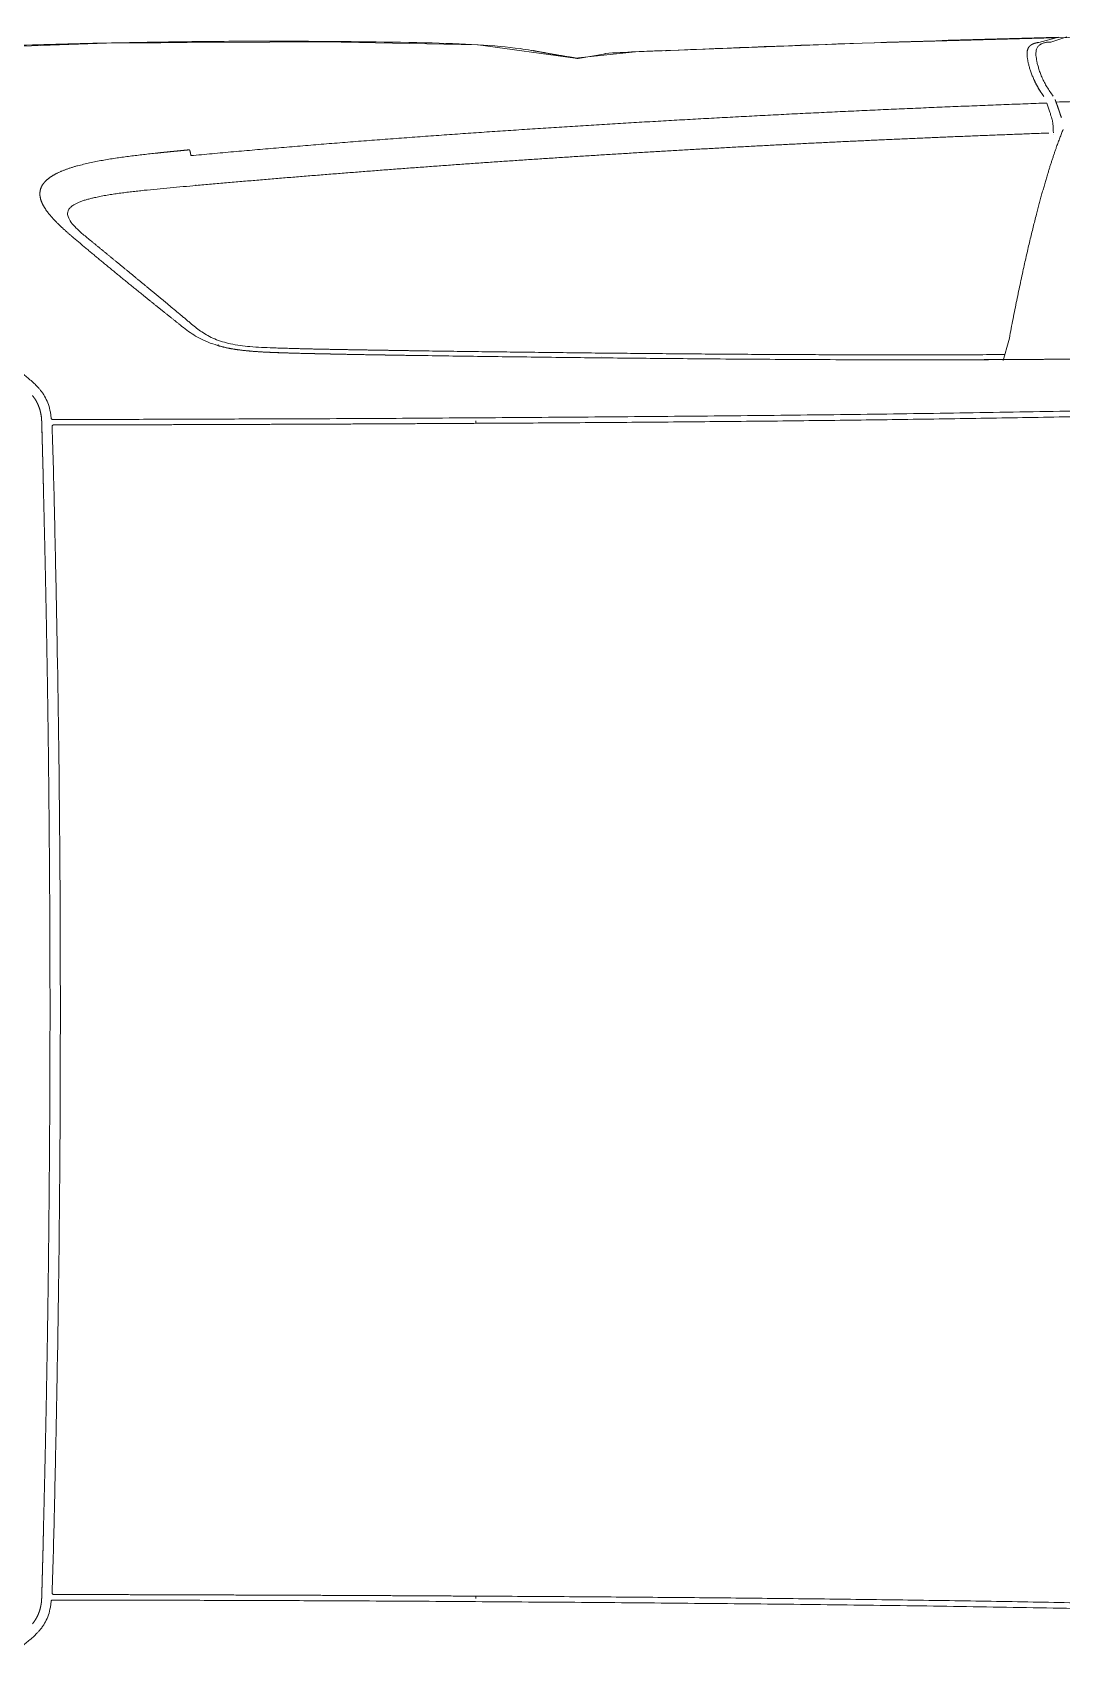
# Model space of a CAD drawing. Header units: metres. Extents: x -13933 to 152404, y -7861 to 21912.
# Drawn here: x 113191.7 to 113278.2, y 225.5 to 362 of the extents above; entities that cross this region are included whole.
import ezdxf
from ezdxf.xclip import XClip

# ---------------------------------------------------------------- set-up
doc = ezdxf.new("R2010")
doc.units = ezdxf.units.M
doc.header["$LTSCALE"] = 100
doc.header["$MEASUREMENT"] = 0
doc.header["$XCLIPFRAME"] = 0
doc.layers.get('0').update_dxf_attribs({"color": 9, "lineweight": 9})
doc.layers.add('04', color=9, linetype='Continuous', lineweight=9)
doc.layers.add('40M', color=9, linetype='Continuous', lineweight=9)

# ---------------------------------------------------------------- blocks, each defined once
blk = doc.blocks.new('p-araba-polo')
for p, q in [((2.5434, -0.562), (2.5483, -0.5454)), ((2.5562, -0.5502), (2.5465, -0.5502)), ((3.2323, -0.5693), (3.2323, -0.5693)), ((3.2268, -0.6929), (3.2267, -0.6922)), ((2.506, -0.7354), (2.506, -0.7354)), ((2.5099, -0.7363), (2.5099, -0.7363)), ((2.5106, -0.7362), (2.5106, -0.7362)), ((2.8823, -0.8027), (2.9054, -0.7989)), ((2.5081, -0.8127), (2.4946, -0.8171)), ((2.5182, -0.8123), (2.5016, -0.8169))]:
    blk.add_line(p, q)
at = {"flags": 128}
blk.add_lwpolyline([(2.9369, -0.8043), (2.9413, -0.8051), (2.9443, -0.8057)], dxfattribs=at)
for points, degree, knots in [([(3.3572, 0.5202), (3.3577, 0.5208), (3.3587, 0.522), (3.3608, 0.5242), (3.3635, 0.5269), (3.367, 0.5299), (3.3705, 0.5327), (3.3741, 0.5354), (3.379, 0.5388), (3.3828, 0.5413), (3.3853, 0.5429)], 3, [0, 0, 0, 0, 0.060335, 0.124578, 0.249278, 0.374233, 0.499321, 0.624409, 0.749543, 1, 1, 1, 1]), ([(3.3483, 0.4967), (3.3484, 0.4979), (3.3487, 0.5002), (3.3495, 0.5047), (3.351, 0.5099), (3.3533, 0.5145), (3.3554, 0.5178), (3.3566, 0.5194), (3.3572, 0.5202)], 3, [0, 0, 0, 0, 0.125989, 0.249779, 0.499456, 0.749332, 0.870647, 1, 1, 1, 1]), ([(2.9914, 0.4925), (2.9681, 0.4926), (2.9215, 0.4929), (2.8515, 0.4934), (2.7815, 0.494), (2.7115, 0.4947), (2.6414, 0.4956), (2.5713, 0.4966), (2.5012, 0.4978), (2.4311, 0.4992), (2.361, 0.501), (2.2908, 0.5031), (2.2441, 0.5049), (2.2208, 0.5057)], 3, [0, 0, 0, 0, 0.090909, 0.181819, 0.272729, 0.363638, 0.454547, 0.545456, 0.636366, 0.727274, 0.818182, 0.909092, 1, 1, 1, 1]), ([(2.3554, 0.506), (2.3703, 0.5056), (2.4001, 0.5048), (2.4448, 0.5038), (2.4895, 0.5028), (2.5342, 0.502), (2.5789, 0.5013), (2.6236, 0.5006), (2.6682, 0.5), (2.7129, 0.4995), (2.7575, 0.499), (2.8022, 0.4986), (2.8468, 0.4982), (2.8914, 0.4978), (2.936, 0.4975), (2.9805, 0.4972), (3.0251, 0.4969), (3.0696, 0.4966), (3.0993, 0.4965), (3.1141, 0.4964)], 3, [0, 0, 0, 0, 0.058823, 0.117647, 0.17647, 0.235294, 0.294117, 0.352941, 0.411764, 0.470588, 0.529411, 0.588235, 0.647058, 0.705882, 0.764706, 0.823529, 0.882353, 0.941176, 1, 1, 1, 1]), ([(3.1141, 0.4964), (3.1335, 0.4963), (3.1724, 0.4962), (3.2307, 0.496), (3.2791, 0.4958), (3.3179, 0.4958), (3.3372, 0.4958), (3.3469, 0.4958)], 3, [0, 0, 0, 0, 0.250049, 0.500074, 0.750085, 0.874591, 1, 1, 1, 1]), ([(3.2865, 0.4958), (3.2865, 0.4958), (3.2865, 0.4958), (3.2865, 0.4958), (3.2865, 0.4958), (3.2865, 0.4958), (3.2865, 0.4958)], 3, [0, 0, 0, 0, 1, 1, 1, 1, 1, 1, 1]), ([(3.2865, 0.4958), (3.2865, 0.4958), (3.2865, 0.4958), (3.2865, 0.4958), (3.2865, 0.4958), (3.2865, 0.4958), (3.2865, 0.4958)], 3, [0, 0, 0, 0, 1, 1, 1, 1, 1, 1, 1]), ([(3.3038, 0.4958), (3.3038, 0.4958), (3.3038, 0.4958), (3.3038, 0.4958), (3.3038, 0.4958), (3.3038, 0.4958), (3.3038, 0.4958)], 3, [0, 0, 0, 0, 1, 1, 1, 1, 1, 1, 1]), ([(3.3038, 0.4958), (3.3038, 0.4958), (3.3038, 0.4958), (3.3038, 0.4958), (3.3038, 0.4958), (3.3038, 0.4958), (3.3038, 0.4958)], 3, [0, 0, 0, 0, 1, 1, 1, 1, 1, 1, 1]), ([(3.3469, 0.4958), (3.347, 0.4958), (3.3472, 0.4958), (3.3475, 0.4958), (3.3479, 0.4959), (3.3482, 0.4962), (3.3483, 0.4965), (3.3483, 0.4967)], 3, [0, 0, 0, 0, 0.126989, 0.253376, 0.501595, 0.750756, 1, 1, 1, 1]), ([(3.3406, 0), (3.3406, 0.0157), (3.3407, 0.0471), (3.3408, 0.0942), (3.3414, 0.1788), (3.3425, 0.2677), (3.3443, 0.3606), (3.3454, 0.4121), (3.3465, 0.4551), (3.3471, 0.4781), (3.3475, 0.4896)], 3, [0, 0, 0, 0, 0.095818, 0.191637, 0.287456, 0.612278, 0.734598, 0.85691, 0.928456, 1, 1, 1, 1]), ([(3.3475, 0.4896), (3.3475, 0.49), (3.3475, 0.4908), (3.3468, 0.491), (3.3464, 0.4911)], 3, [0, 0, 0, 0, 0.548693, 1, 1, 1, 1]), ([(3.3562, 0.4912), (3.3562, 0.4906), (3.3562, 0.4894), (3.3561, 0.4878), (3.3561, 0.4864), (3.3561, 0.4854), (3.356, 0.4845), (3.356, 0.484), (3.356, 0.4837)], 3, [0, 0, 0, 0, 0.252172, 0.502148, 0.651132, 0.794911, 0.894758, 1, 1, 1, 1]), ([(3.3406, 0), (3.3406, -0.0157), (3.3407, -0.0471), (3.3408, -0.0942), (3.3414, -0.1788), (3.3425, -0.2677), (3.3443, -0.3606), (3.3454, -0.4121), (3.3465, -0.4551), (3.3471, -0.4781), (3.3475, -0.4896)], 3, [0, 0, 0, 0, 0.095818, 0.191637, 0.287456, 0.612278, 0.734598, 0.85691, 0.928456, 1, 1, 1, 1]), ([(3.3475, -0.4896), (3.3475, -0.49), (3.3475, -0.4908), (3.3468, -0.491), (3.3464, -0.4911)], 3, [0, 0, 0, 0, 0.548693, 1, 1, 1, 1]), ([(3.3562, -0.4912), (3.3562, -0.4906), (3.3562, -0.4894), (3.3561, -0.4878), (3.3561, -0.4864), (3.3561, -0.4854), (3.356, -0.4845), (3.356, -0.484), (3.356, -0.4837)], 3, [0, 0, 0, 0, 0.252172, 0.502148, 0.651132, 0.794911, 0.894758, 1, 1, 1, 1]), ([(2.9914, -0.4925), (2.9681, -0.4926), (2.9215, -0.4929), (2.8515, -0.4934), (2.7815, -0.494), (2.7115, -0.4947), (2.6414, -0.4956), (2.5713, -0.4966), (2.5012, -0.4978), (2.4311, -0.4992), (2.361, -0.501), (2.2908, -0.5031), (2.2441, -0.5049), (2.2208, -0.5057)], 3, [0, 0, 0, 0, 0.090909, 0.181819, 0.272729, 0.363638, 0.454547, 0.545456, 0.636366, 0.727274, 0.818182, 0.909092, 1, 1, 1, 1]), ([(2.3554, -0.506), (2.3703, -0.5056), (2.4001, -0.5048), (2.4448, -0.5038), (2.4895, -0.5028), (2.5342, -0.502), (2.5789, -0.5013), (2.6236, -0.5006), (2.6682, -0.5), (2.7129, -0.4995), (2.7575, -0.499), (2.8022, -0.4986), (2.8468, -0.4982), (2.8914, -0.4978), (2.936, -0.4975), (2.9805, -0.4972), (3.0251, -0.4969), (3.0696, -0.4966), (3.0993, -0.4965), (3.1141, -0.4964)], 3, [0, 0, 0, 0, 0.058823, 0.117647, 0.17647, 0.235294, 0.294117, 0.352941, 0.411764, 0.470588, 0.529411, 0.588235, 0.647058, 0.705882, 0.764706, 0.823529, 0.882353, 0.941176, 1, 1, 1, 1]), ([(3.1141, -0.4964), (3.1335, -0.4963), (3.1724, -0.4962), (3.2307, -0.496), (3.2791, -0.4958), (3.3179, -0.4958), (3.3372, -0.4958), (3.3469, -0.4958)], 3, [0, 0, 0, 0, 0.250049, 0.500074, 0.750085, 0.874591, 1, 1, 1, 1]), ([(3.2865, -0.4958), (3.2865, -0.4958), (3.2865, -0.4958), (3.2865, -0.4958), (3.2865, -0.4958), (3.2865, -0.4958), (3.2865, -0.4958)], 3, [0, 0, 0, 0, 1, 1, 1, 1, 1, 1, 1]), ([(3.2865, -0.4958), (3.2865, -0.4958), (3.2865, -0.4958), (3.2865, -0.4958), (3.2865, -0.4958), (3.2865, -0.4958), (3.2865, -0.4958)], 3, [0, 0, 0, 0, 1, 1, 1, 1, 1, 1, 1]), ([(3.3038, -0.4958), (3.3038, -0.4958), (3.3038, -0.4958), (3.3038, -0.4958), (3.3038, -0.4958), (3.3038, -0.4958), (3.3038, -0.4958)], 3, [0, 0, 0, 0, 1, 1, 1, 1, 1, 1, 1]), ([(3.3038, -0.4958), (3.3038, -0.4958), (3.3038, -0.4958), (3.3038, -0.4958), (3.3038, -0.4958), (3.3038, -0.4958), (3.3038, -0.4958)], 3, [0, 0, 0, 0, 1, 1, 1, 1, 1, 1, 1]), ([(3.3469, -0.4958), (3.347, -0.4958), (3.3472, -0.4958), (3.3475, -0.4958), (3.3479, -0.4959), (3.3482, -0.4962), (3.3483, -0.4965), (3.3483, -0.4967)], 3, [0, 0, 0, 0, 0.126989, 0.253376, 0.501595, 0.750756, 1, 1, 1, 1]), ([(3.3483, -0.4967), (3.3484, -0.4979), (3.3487, -0.5002), (3.3495, -0.5047), (3.351, -0.5099), (3.3533, -0.5145), (3.3554, -0.5178), (3.3566, -0.5194), (3.3572, -0.5202)], 3, [0, 0, 0, 0, 0.125989, 0.249779, 0.499456, 0.749332, 0.870647, 1, 1, 1, 1]), ([(3.3572, -0.5202), (3.3577, -0.5208), (3.3587, -0.522), (3.3608, -0.5242), (3.3635, -0.5269), (3.367, -0.5299), (3.3705, -0.5327), (3.3741, -0.5354), (3.379, -0.5388), (3.3828, -0.5413), (3.3853, -0.5429)], 3, [0, 0, 0, 0, 0.060335, 0.124578, 0.249278, 0.374233, 0.499321, 0.624409, 0.749543, 1, 1, 1, 1]), ([(2.5918, -0.5459), (2.5834, -0.5459), (2.5668, -0.5459), (2.5501, -0.546), (2.5418, -0.5461)], 3, [0, 0, 0, 0, 0.499895, 1, 1, 1, 1]), ([(3.0349, -0.5494), (3.0165, -0.5491), (2.9796, -0.5486), (2.9243, -0.5479), (2.869, -0.5473), (2.8075, -0.5467), (2.7397, -0.5462), (2.6658, -0.5458), (2.6164, -0.5459), (2.5918, -0.5459)], 3, [0, 0, 0, 0, 0.125016, 0.250021, 0.375012, 0.500001, 0.666615, 0.833283, 1, 1, 1, 1]), ([(3.0337, -0.5533), (3.0442, -0.5535), (3.0654, -0.5538), (3.0977, -0.5543), (3.1299, -0.5549), (3.1514, -0.5555), (3.1618, -0.5559)], 3, [0, 0, 0, 0, 0.244881, 0.495799, 0.755099, 1, 1, 1, 1]), ([(3.1397, -0.5513), (3.131, -0.5511), (3.1136, -0.5507), (3.0874, -0.5502), (3.0611, -0.5498), (3.0436, -0.5495), (3.0349, -0.5494)], 3, [0, 0, 0, 0, 0.249999, 0.499999, 0.75, 1, 1, 1, 1]), ([(3.1637, -0.5521), (3.1617, -0.552), (3.1577, -0.5518), (3.1517, -0.5516), (3.1467, -0.5515), (3.1433, -0.5514), (3.1417, -0.5514), (3.1409, -0.5513), (3.1403, -0.5513), (3.1399, -0.5513), (3.1397, -0.5513)], 3, [0, 0, 0, 0, 0.249862, 0.499819, 0.749912, 0.875014, 0.92503, 0.955027, 0.977518, 1, 1, 1, 1]), ([(3.1618, -0.5559), (3.1683, -0.5561), (3.1805, -0.5566), (3.1975, -0.5588), (3.2114, -0.5631), (3.222, -0.5691), (3.2275, -0.5736), (3.2303, -0.5759)], 3, [0, 0, 0, 0, 0.229948, 0.430851, 0.618309, 0.809628, 1, 1, 1, 1]), ([(3.241, -0.576), (3.2393, -0.5746), (3.2357, -0.5718), (3.2301, -0.5677), (3.2238, -0.5639), (3.2167, -0.5605), (3.2112, -0.5588), (3.2085, -0.5579)], 3, [0, 0, 0, 0, 0.202487, 0.403363, 0.602843, 0.801427, 1, 1, 1, 1]), ([(3.3135, -0.6446), (3.316, -0.6466), (3.3209, -0.6506), (3.3252, -0.6545), (3.3273, -0.6565)], 3, [0, 0, 0, 0, 0.500033, 1, 1, 1, 1]), ([(3.3273, -0.6565), (3.3288, -0.6581), (3.3319, -0.6613), (3.3333, -0.6645), (3.3341, -0.6661)], 3, [0, 0, 0, 0, 0.500141, 1, 1, 1, 1]), ([(3.3341, -0.6661), (3.3342, -0.6668), (3.3346, -0.668), (3.3344, -0.6699), (3.3338, -0.6718), (3.3324, -0.6737), (3.3309, -0.6749), (3.3301, -0.6755)], 3, [0, 0, 0, 0, 0.200067, 0.400113, 0.600121, 0.800083, 1, 1, 1, 1]), ([(3.3109, -0.6823), (3.3094, -0.6826), (3.3062, -0.6833), (3.3012, -0.6842), (3.2962, -0.685), (3.2911, -0.6857), (3.2859, -0.6864), (3.2807, -0.687), (3.2755, -0.6876), (3.272, -0.688), (3.2703, -0.6882)], 3, [0, 0, 0, 0, 0.124983, 0.249975, 0.374973, 0.499975, 0.624979, 0.749985, 0.874992, 1, 1, 1, 1]), ([(3.3301, -0.6755), (3.3295, -0.6759), (3.3283, -0.6767), (3.326, -0.6778), (3.3234, -0.6788), (3.3205, -0.6798), (3.3175, -0.6807), (3.3143, -0.6815), (3.3121, -0.682), (3.3109, -0.6823)], 3, [0, 0, 0, 0, 0.142893, 0.285782, 0.428638, 0.571491, 0.714341, 0.857166, 1, 1, 1, 1]), ([(3.2703, -0.6882), (3.2666, -0.6885), (3.2594, -0.6893), (3.2484, -0.6903), (3.2374, -0.6913), (3.2301, -0.6919), (3.2264, -0.6923)], 3, [0, 0, 0, 0, 0.249999, 0.5, 0.749999, 1, 1, 1, 1]), ([(3.2608, -0.7193), (3.2646, -0.7189), (3.2721, -0.7181), (3.2833, -0.7167), (3.2944, -0.7152), (3.3053, -0.7134), (3.3161, -0.7114), (3.3228, -0.7096), (3.3262, -0.7088)], 3, [0, 0, 0, 0, 0.1667, 0.333452, 0.500295, 0.667229, 0.833987, 1, 1, 1, 1]), ([(2.507, -0.7475), (2.5069, -0.7471), (2.5067, -0.7464), (2.5065, -0.7452), (2.5065, -0.7443), (2.5064, -0.7439)], 3, [0, 0, 0, 0, 0.338909, 0.661562, 1, 1, 1, 1]), ([(2.5115, -0.7615), (2.5111, -0.7603), (2.5104, -0.7581), (2.5093, -0.7549), (2.5084, -0.7521), (2.5077, -0.7497), (2.5072, -0.7482), (2.507, -0.7475)], 3, [0, 0, 0, 0, 0.25, 0.500004, 0.695088, 0.845111, 1, 1, 1, 1]), ([(2.9293, -0.7407), (2.9293, -0.7407), (2.9293, -0.7407), (2.9293, -0.7407), (2.9293, -0.7407), (2.9293, -0.7407), (2.9293, -0.7407)], 3, [0, 0, 0, 0, 1, 1, 1, 1, 1, 1, 1]), ([(2.9527, -0.7392), (2.9527, -0.7392), (2.9527, -0.7392), (2.9527, -0.7392), (2.9527, -0.7392), (2.9527, -0.7392), (2.9527, -0.7392)], 3, [0, 0, 0, 0, 1, 1, 1, 1, 1, 1, 1]), ([(2.9527, -0.7392), (2.9527, -0.7392), (2.9527, -0.7392), (2.9527, -0.7392), (2.9527, -0.7392), (2.9527, -0.7392), (2.9527, -0.7392)], 3, [0, 0, 0, 0, 1, 1, 1, 1, 1, 1, 1]), ([(2.5061, -0.7672), (2.5071, -0.7685), (2.509, -0.7711), (2.5114, -0.775), (2.5136, -0.7788), (2.5154, -0.7826), (2.5169, -0.7863), (2.5182, -0.7899), (2.5191, -0.7932), (2.5199, -0.7963), (2.5202, -0.7981), (2.5203, -0.799)], 3, [0, 0, 0, 0, 0.111111, 0.222222, 0.333334, 0.444446, 0.555558, 0.666671, 0.77778, 0.888892, 1, 1, 1, 1]), ([(2.5223, -0.7812), (2.5218, -0.78), (2.5207, -0.7777), (2.5187, -0.7741), (2.5165, -0.7705), (2.5148, -0.7681), (2.514, -0.7669)], 3, [0, 0, 0, 0, 0.250011, 0.500014, 0.750025, 1, 1, 1, 1]), ([(2.5278, -0.7987), (2.5276, -0.7979), (2.5274, -0.7964), (2.5268, -0.7937), (2.526, -0.7908), (2.525, -0.7877), (2.5238, -0.7845), (2.5228, -0.7823), (2.5223, -0.7812)], 3, [0, 0, 0, 0, 0.166664, 0.333329, 0.499996, 0.666663, 0.833332, 1, 1, 1, 1]), ([(2.5203, -0.799), (2.5205, -0.7998), (2.5207, -0.8015), (2.5207, -0.8036), (2.5205, -0.8053), (2.5202, -0.8067), (2.5197, -0.8079), (2.519, -0.809), (2.5182, -0.8098), (2.5173, -0.8105), (2.5162, -0.8111), (2.5151, -0.8116), (2.514, -0.812), (2.5127, -0.8123), (2.5119, -0.8124), (2.5115, -0.8125)], 3, [0, 0, 0, 0, 0.076921, 0.153841, 0.230758, 0.307684, 0.38461, 0.461531, 0.538451, 0.615377, 0.692305, 0.769227, 0.846147, 0.923076, 1, 1, 1, 1]), ([(2.8823, -0.8027), (2.8825, -0.8028), (2.8829, -0.8029), (2.883, -0.8032), (2.8829, -0.8032), (2.8827, -0.8032), (2.8826, -0.8032)], 3, [0, 0, 0, 0, 0.249685, 0.499599, 0.749749, 1, 1, 1, 1]), ([(2.519, -0.8089), (2.519, -0.8089), (2.519, -0.8089), (2.519, -0.8089), (2.519, -0.8089), (2.519, -0.8089), (2.519, -0.8089), (2.519, -0.8089), (2.519, -0.8089), (2.519, -0.8089), (2.519, -0.8089)], 5, [0, 0, 0, 0, 0, 0, 1, 1, 1, 1, 1, 1.000001, 1.000001, 1.000001, 1.000001, 1.000001, 1.000001]), ([(2.9447, -0.8057), (2.948, -0.8063), (2.9714, -0.8098), (3.0015, -0.8114), (3.0343, -0.8121)], 3, [0, 0, 0, 0, 0.131477, 1, 1, 1, 1]), ([(3.46, -0.8061), (3.4566, -0.8063), (3.4499, -0.8067), (3.4362, -0.8075), (3.4129, -0.8086), (3.3796, -0.8099), (3.339, -0.8111), (3.2984, -0.812), (3.2603, -0.8127), (3.226, -0.8131), (3.193, -0.8134), (3.1656, -0.8135), (3.1487, -0.8134), (3.1435, -0.8134)], 3, [0, 0, 0, 0, 0.03531, 0.070597, 0.141114, 0.269195, 0.390859, 0.518959, 0.640794, 0.737038, 0.833171, 0.948447, 1, 1, 1, 1])]:
    blk.add_open_spline(points, degree=degree, knots=knots)
for points, degree in [([(3.3565, 0.4974), (3.3569, 0.5005), (3.3575, 0.5036), (3.3584, 0.5064), (3.3595, 0.5091), (3.3609, 0.5115), (3.3624, 0.5138), (3.3641, 0.5159)], 7), ([(2.9913, 0.4945), (2.9913, 0.4944), (2.9914, 0.4941), (2.9914, 0.4937), (2.9914, 0.4931), (2.9914, 0.4925)], 5), ([(2.9914, 0.4925), (2.9914, 0.4929), (2.9914, 0.4932), (2.9914, 0.4935), (2.9914, 0.4938), (2.9914, 0.494)], 5), ([(2.9914, 0.4925), (3.0422, 0.4922), (3.093, 0.4919), (3.1438, 0.4917), (3.1945, 0.4915), (3.2452, 0.4914), (3.2959, 0.4912), (3.3464, 0.4911)], 7), ([(3.3483, 0.4967), (3.3483, 0.4963), (3.3481, 0.496), (3.3478, 0.4958), (3.3474, 0.4958), (3.3469, 0.4958)], 5), ([(3.3562, 0.4912), (3.3562, 0.4922), (3.3563, 0.4932), (3.3563, 0.4942), (3.3563, 0.4951), (3.3564, 0.496), (3.3564, 0.4968), (3.3565, 0.4974)], 7), ([(3.3464, 0.4911), (3.3469, 0.4911), (3.3472, 0.4911), (3.3475, 0.4905), (3.3475, 0.4901), (3.3475, 0.4896)], 5), ([(3.3554, 0.4618), (3.3555, 0.4655), (3.3556, 0.4691), (3.3557, 0.4728), (3.3558, 0.4764), (3.3559, 0.4801), (3.356, 0.4837)], 6), ([(3.356, 0.4837), (3.356, 0.4842), (3.356, 0.4848), (3.356, 0.4853), (3.3561, 0.4858), (3.3561, 0.4864), (3.3561, 0.4869), (3.3561, 0.4874)], 7), ([(3.3561, 0.4874), (3.3561, 0.488), (3.3561, 0.4885), (3.3561, 0.4891), (3.3562, 0.4896), (3.3562, 0.4901), (3.3562, 0.4907), (3.3562, 0.4912)], 7), ([(3.3549, 0.4398), (3.3549, 0.4434), (3.355, 0.4471), (3.3551, 0.4508), (3.3552, 0.4544), (3.3553, 0.4581), (3.3554, 0.4618)], 6), ([(3.3507, 0.2203), (3.3512, 0.257), (3.3517, 0.2937), (3.3524, 0.3304), (3.3531, 0.367), (3.354, 0.4035), (3.3549, 0.4398)], 6), ([(3.3493, 0), (3.3493, 0.0367), (3.3494, 0.0735), (3.3496, 0.1102), (3.3499, 0.1469), (3.3503, 0.1836), (3.3507, 0.2203)], 6), ([(3.3493, 0), (3.3493, -0.0367), (3.3494, -0.0735), (3.3496, -0.1102), (3.3499, -0.1469), (3.3503, -0.1836), (3.3507, -0.2203)], 6), ([(3.3507, -0.2203), (3.3512, -0.257), (3.3517, -0.2937), (3.3524, -0.3304), (3.3531, -0.3669), (3.354, -0.4035), (3.3549, -0.4398)], 6), ([(3.3549, -0.4398), (3.3549, -0.4434), (3.355, -0.4471), (3.3551, -0.4508), (3.3552, -0.4544), (3.3553, -0.4581), (3.3554, -0.4618)], 6), ([(3.3554, -0.4618), (3.3555, -0.4654), (3.3556, -0.4691), (3.3557, -0.4728), (3.3558, -0.4764), (3.3559, -0.4801), (3.356, -0.4837)], 6), ([(2.9914, -0.4925), (3.0422, -0.4922), (3.093, -0.4919), (3.1438, -0.4917), (3.1945, -0.4915), (3.2452, -0.4914), (3.2959, -0.4912), (3.3464, -0.4911)], 7), ([(3.3464, -0.4911), (3.3469, -0.4911), (3.3472, -0.4911), (3.3475, -0.4905), (3.3475, -0.4901), (3.3475, -0.4896)], 5), ([(3.356, -0.4837), (3.356, -0.4842), (3.356, -0.4848), (3.356, -0.4853), (3.3561, -0.4858), (3.3561, -0.4864), (3.3561, -0.4869), (3.3561, -0.4874)], 7), ([(3.3561, -0.4874), (3.3561, -0.488), (3.3561, -0.4885), (3.3561, -0.4891), (3.3562, -0.4896), (3.3562, -0.4901), (3.3562, -0.4907), (3.3562, -0.4912)], 7), ([(3.3562, -0.4912), (3.3562, -0.4922), (3.3563, -0.4932), (3.3563, -0.4942), (3.3563, -0.4951), (3.3564, -0.496), (3.3564, -0.4968), (3.3565, -0.4974)], 7), ([(2.9913, -0.4945), (2.9913, -0.4944), (2.9914, -0.4941), (2.9914, -0.4937), (2.9914, -0.4931), (2.9914, -0.4925)], 5), ([(2.9914, -0.4925), (2.9914, -0.4929), (2.9914, -0.4932), (2.9914, -0.4935), (2.9914, -0.4938), (2.9914, -0.494)], 5), ([(3.3483, -0.4967), (3.3483, -0.4963), (3.3481, -0.496), (3.3478, -0.4958), (3.3474, -0.4958), (3.3469, -0.4958)], 5), ([(3.3565, -0.4974), (3.3569, -0.5005), (3.3575, -0.5036), (3.3584, -0.5064), (3.3595, -0.5091), (3.3609, -0.5115), (3.3624, -0.5138), (3.3641, -0.5159)], 7), ([(2.5418, -0.5461), (2.5518, -0.546), (2.5618, -0.546), (2.5718, -0.5459), (2.5818, -0.5459), (2.5918, -0.5459)], 5), ([(2.5915, -0.5459), (2.5915, -0.5459), (2.5915, -0.5459), (2.5915, -0.5459)], 3), ([(2.5915, -0.5459), (2.5915, -0.5459), (2.5915, -0.5459), (2.5915, -0.5459)], 3), ([(2.3771, -0.548), (2.4045, -0.5475), (2.432, -0.5471), (2.4594, -0.5467), (2.4869, -0.5464), (2.5143, -0.5462), (2.5418, -0.5461)], 6), ([(3.0337, -0.5533), (2.9385, -0.552), (2.8431, -0.5509), (2.7476, -0.5501), (2.6519, -0.5497), (2.5562, -0.5502)], 5), ([(2.8854, -0.5489), (2.8854, -0.5489), (2.8854, -0.5488), (2.8854, -0.5488), (2.8854, -0.5488), (2.8854, -0.5488), (2.8854, -0.5488)], 6), ([(2.8854, -0.5488), (2.8854, -0.5488), (2.8854, -0.5488), (2.8854, -0.5488), (2.8854, -0.5488), (2.8854, -0.5489), (2.8854, -0.5489)], 6), ([(3.1618, -0.5559), (3.1389, -0.555), (3.1101, -0.5545), (3.0826, -0.5541), (3.0594, -0.5537), (3.0337, -0.5533)], 5), ([(3.0349, -0.5494), (3.0524, -0.5496), (3.0699, -0.5499), (3.0873, -0.5502), (3.1049, -0.5505), (3.1223, -0.5509), (3.1397, -0.5513)], 6), ([(3.1397, -0.5513), (3.1445, -0.5514), (3.1493, -0.5516), (3.1541, -0.5517), (3.1589, -0.5519), (3.1637, -0.5521)], 5), ([(3.1637, -0.5521), (3.1712, -0.5524), (3.1787, -0.5528), (3.1863, -0.5535), (3.194, -0.5543), (3.2016, -0.5558), (3.2085, -0.5579)], 6), ([(3.2078, -0.5585), (3.2079, -0.5584), (3.208, -0.5583), (3.2082, -0.5582), (3.2083, -0.5581), (3.2084, -0.558), (3.2085, -0.5579)], 6), ([(2.5434, -0.562), (2.5342, -0.6108), (2.5249, -0.6534), (2.5156, -0.6892), (2.5065, -0.7179), (2.4978, -0.7393)], 5), ([(3.2303, -0.5759), (3.2483, -0.5909), (3.2656, -0.6052), (3.2822, -0.619), (3.2983, -0.6322), (3.3135, -0.6446)], 5), ([(3.241, -0.576), (3.2553, -0.5874), (3.2689, -0.5983), (3.282, -0.6089), (3.2949, -0.6194), (3.3073, -0.6297), (3.3195, -0.6398), (3.3312, -0.6498)], 7), ([(3.3312, -0.6498), (3.3371, -0.6548), (3.3427, -0.6599), (3.3478, -0.665), (3.3522, -0.6703), (3.3551, -0.6757)], 5), ([(3.3551, -0.6757), (3.3569, -0.679), (3.358, -0.6825), (3.3585, -0.6859), (3.3577, -0.6895), (3.3555, -0.6929)], 5), ([(2.5099, -0.7363), (2.6125, -0.7326), (2.715, -0.7281), (2.8175, -0.7228), (2.9199, -0.7165), (3.0222, -0.7094), (3.1244, -0.7013), (3.2264, -0.6923)], 7), ([(3.2267, -0.6922), (3.2268, -0.6925), (3.2268, -0.6927), (3.2268, -0.6929)], 3), ([(3.3555, -0.6929), (3.353, -0.6968), (3.3487, -0.7005), (3.3421, -0.7038), (3.3345, -0.7065), (3.3262, -0.7088)], 5), ([(2.5115, -0.7615), (2.6557, -0.7563), (2.7999, -0.7495), (2.9437, -0.7407), (3.0876, -0.7308), (3.2308, -0.7173)], 5), ([(3.2308, -0.7173), (3.2311, -0.7187), (3.2314, -0.72), (3.2314, -0.7205), (3.2315, -0.7208), (3.2318, -0.7215), (3.232, -0.7222)], 6), ([(3.232, -0.7222), (3.2318, -0.7215), (3.2315, -0.7208), (3.2314, -0.7205), (3.2314, -0.72), (3.2311, -0.7187), (3.2308, -0.7173)], 6), ([(3.2325, -0.7222), (3.2324, -0.7222), (3.2323, -0.7222), (3.2322, -0.7222), (3.2321, -0.7222), (3.232, -0.7222)], 5), ([(3.232, -0.7222), (3.2322, -0.7222), (3.2323, -0.7222), (3.2325, -0.7222)], 3), ([(3.2325, -0.7222), (3.2385, -0.7216), (3.2445, -0.721), (3.2505, -0.7204)], 3), ([(3.2505, -0.7204), (3.2469, -0.7208), (3.2433, -0.7211), (3.2397, -0.7215), (3.2361, -0.7218), (3.2325, -0.7222)], 5), ([(3.2608, -0.7193), (3.2588, -0.7195), (3.2567, -0.7198), (3.2546, -0.72), (3.2526, -0.7202), (3.2505, -0.7204)], 5), ([(3.2505, -0.7204), (3.2539, -0.72), (3.2574, -0.7197), (3.2608, -0.7193)], 3), ([(2.5059, -0.7364), (2.5061, -0.7389), (2.5063, -0.7414), (2.5064, -0.7439)], 3), ([(2.5064, -0.7439), (2.5063, -0.7414), (2.5061, -0.7389), (2.5059, -0.7364)], 3), ([(3.1608, -0.7236), (3.1608, -0.7236), (3.1608, -0.7236), (3.1608, -0.7236)], 3), ([(3.1608, -0.7236), (3.1608, -0.7236), (3.1608, -0.7236), (3.1608, -0.7236)], 3), ([(2.4993, -0.7493), (2.5002, -0.752), (2.5011, -0.7547), (2.502, -0.7573), (2.5029, -0.7599), (2.5038, -0.7624)], 5), ([(2.5038, -0.7623), (2.321, -0.767), (2.1382, -0.7705), (1.9555, -0.7726), (1.7727, -0.7732), (1.5899, -0.7723), (1.4072, -0.7698)], 6), ([(2.5038, -0.7624), (2.5038, -0.7623), (2.5038, -0.7623), (2.5038, -0.7623)], 3), ([(2.5046, -0.7646), (2.5044, -0.7642), (2.5043, -0.7637), (2.5041, -0.7633), (2.504, -0.7628), (2.5038, -0.7624)], 5), ([(2.5046, -0.7646), (2.5043, -0.7639), (2.5041, -0.7631), (2.5038, -0.7624)], 3), ([(2.514, -0.7669), (2.5155, -0.769), (2.5168, -0.771), (2.5181, -0.7731), (2.5193, -0.7751), (2.5204, -0.7772), (2.5214, -0.7792), (2.5223, -0.7812)], 7), ([(2.5278, -0.7987), (2.5285, -0.8037), (2.5283, -0.807), (2.5272, -0.8087), (2.5256, -0.8104), (2.5236, -0.8113), (2.5213, -0.8119), (2.5189, -0.8123)], 7), ([(2.8316, -0.8056), (2.8487, -0.8049), (2.8658, -0.8042), (2.8829, -0.8032)], 3), ([(2.8316, -0.8056), (2.8316, -0.8056), (2.8316, -0.8056), (2.8316, -0.8055), (2.8316, -0.8053), (2.8316, -0.805)], 5), ([(2.8316, -0.805), (2.8316, -0.8052), (2.8316, -0.8054), (2.8316, -0.8056), (2.8316, -0.8056), (2.8316, -0.8056)], 5), ([(2.8823, -0.8027), (2.8827, -0.8028), (2.8829, -0.803), (2.883, -0.8031), (2.883, -0.8032), (2.8829, -0.8032), (2.8827, -0.8032)], 6), ([(2.943, -0.8054), (2.935, -0.804), (2.9273, -0.8026), (2.9198, -0.8013), (2.9125, -0.8001), (2.9054, -0.7989)], 5), ([(2.9054, -0.7989), (2.9062, -0.799), (2.907, -0.7992), (2.9078, -0.7993)], 3), ([(2.5016, -0.8169), (2.6117, -0.8139), (2.7216, -0.8101), (2.8316, -0.8056)], 3), ([(2.5081, -0.8127), (2.5088, -0.8127), (2.5095, -0.8127), (2.5101, -0.8126), (2.5108, -0.8126), (2.5115, -0.8125)], 5), ([(2.5115, -0.8125), (2.5115, -0.8125), (2.5116, -0.8125), (2.5116, -0.8125), (2.5117, -0.8125)], 4), ([(2.5115, -0.8125), (2.5115, -0.8125), (2.5116, -0.8125), (2.5116, -0.8125), (2.5117, -0.8125)], 4), ([(2.5182, -0.8123), (2.5184, -0.8123), (2.5187, -0.8123), (2.5189, -0.8123)], 3), ([(2.943, -0.8054), (2.9429, -0.8054), (2.9428, -0.8054), (2.9427, -0.8054)], 3), ([(2.9428, -0.8054), (2.9428, -0.8054), (2.9428, -0.8054), (2.9428, -0.8054), (2.9429, -0.8054), (2.9429, -0.8054), (2.9429, -0.8054), (2.943, -0.8054), (2.943, -0.8054)], 8), ([(2.9433, -0.8055), (2.9432, -0.8055), (2.9432, -0.8055), (2.9431, -0.8055), (2.9431, -0.8055), (2.943, -0.8054)], 5), ([(2.943, -0.8054), (2.9431, -0.8055), (2.9431, -0.8055), (2.9432, -0.8055), (2.9433, -0.8055), (2.9433, -0.8055)], 5), ([(2.9434, -0.8055), (2.9433, -0.8055), (2.9431, -0.8055), (2.943, -0.8054)], 3), ([(3.0344, -0.8121), (3.07, -0.8129), (3.1076, -0.8133), (3.1465, -0.8134)], 3)]:
    blk.add_open_spline(points, degree=degree)
at = {"layer": '40M'}
blk.add_lwpolyline([(0.5894, -0.8074), (1.2716, -0.8161), (2.3409, -0.8207), (2.6666, -0.8118), (2.8572, -0.8045), (2.9078, -0.7993), (2.9894, -0.8104), (3.119, -0.813), (3.3018, -0.8119), (3.4597, -0.8061), (3.5625, -0.7968), (3.63, -0.7819), (3.6813, -0.7534), (3.7009, -0.7505), (3.7439, -0.7391), (3.7799, -0.7136), (3.8172, -0.6448, 0.152071), (3.8172, 0.6448, 0.097947)], format="xyb", dxfattribs=at)

msp = doc.modelspace()

# ---------------------------------------------------------------- block references
at = {"layer": '04'}
ref = msp.add_blockref('p-araba-polo', (113528.12, 279.92), dxfattribs=dict(at, xscale=100, yscale=100, zscale=100, rotation=179.9999999998917))
XClip(ref).set_block_clipping_path([(-0.0924763951, -0.9835002962), (4.0650970395, 0.9845199444)])

doc.saveas('drawing.dxf')
